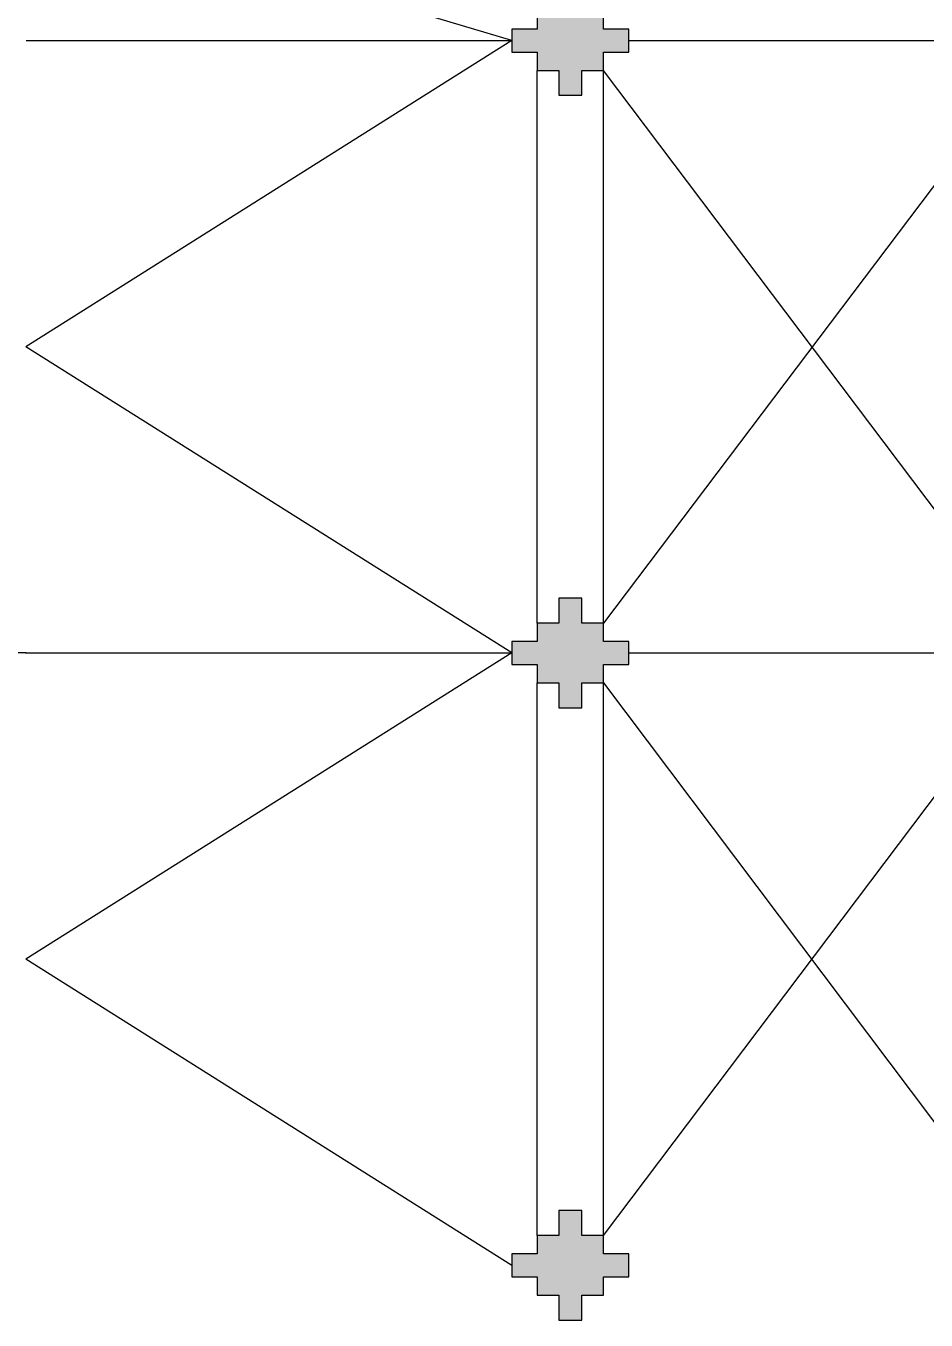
# Model space of a CAD drawing. Extents: x 309 to 370, y -277 to -28.
# Drawn here: x 339.46 to 352.65, y -277.01 to -258.07 of the extents above; entities that cross this region are included whole.
import ezdxf

# ---------------------------------------------------------------- set-up
doc = ezdxf.new("R2010")
doc.units = 0
for name, color, linetype in [('BASE_PLAN', 7, 'CONTINUOUS'), ('POCHE', 7, 'CONTINUOUS'), ('VAULT_LINES', 7, 'CONTINUOUS')]:
    doc.layers.add(name, color=color, linetype=linetype)

# ---------------------------------------------------------------- blocks, each defined once
blk = doc.blocks.new('*U69')
at = {"layer": 'POCHE', "linetype": 'CONTINUOUS', "extrusion": (0, 0, -1)}
for points in [[(-347.607, -257.852), (-347.607, -257.488), (-347.269, -259.09)], [(-347.269, -257.852), (-347.607, -257.488), (-347.269, -257.488)], [(-347.269, -259.09), (-347.607, -257.488), (-347.269, -258.726)], [(-347.269, -258.726), (-347.607, -257.488), (-347.269, -257.852)], [(-347.269, -258.726), (-347.269, -257.852), (-346.951, -258.726)], [(-346.951, -258.121), (-347.269, -257.852), (-346.951, -257.852)], [(-346.951, -258.726), (-347.269, -257.852), (-346.951, -258.457)], [(-346.951, -258.457), (-347.269, -257.852), (-346.951, -258.121)], [(-347.607, -258.726), (-347.607, -257.852), (-347.269, -259.09)], [(-347.924, -258.121), (-347.924, -257.852), (-347.607, -258.726)], [(-347.607, -258.726), (-347.924, -257.852), (-347.607, -257.852)], [(-346.951, -258.457), (-346.951, -258.121), (-346.581, -258.457)], [(-346.581, -258.457), (-346.951, -258.121), (-346.581, -258.121)], [(-347.924, -258.457), (-347.924, -258.121), (-347.607, -258.726)], [(-348.295, -258.457), (-348.295, -258.121), (-347.924, -258.457)], [(-347.924, -258.457), (-348.295, -258.121), (-347.924, -258.121)], [(-347.924, -258.726), (-347.924, -258.457), (-347.607, -258.726)], [(-347.607, -259.09), (-347.607, -258.726), (-347.269, -259.09)]]:
    blk.add_solid(points, dxfattribs=at)
blk = doc.blocks.new('*U70')
at = {"layer": 'POCHE', "linetype": 'CONTINUOUS', "extrusion": (0, 0, -1)}
for points in [[(-347.607, -266.814), (-347.607, -266.449), (-347.269, -268.051)], [(-347.269, -266.814), (-347.607, -266.449), (-347.269, -266.449)], [(-347.269, -268.051), (-347.607, -266.449), (-347.269, -267.687)], [(-347.269, -267.687), (-347.607, -266.449), (-347.269, -266.814)], [(-347.269, -267.687), (-347.269, -266.814), (-346.951, -267.687)], [(-346.951, -267.082), (-347.269, -266.814), (-346.951, -266.814)], [(-346.951, -267.687), (-347.269, -266.814), (-346.951, -267.419)], [(-346.951, -267.419), (-347.269, -266.814), (-346.951, -267.082)], [(-347.607, -267.687), (-347.607, -266.814), (-347.269, -268.051)], [(-347.924, -267.082), (-347.924, -266.814), (-347.607, -267.687)], [(-347.607, -267.687), (-347.924, -266.814), (-347.607, -266.814)], [(-346.951, -267.419), (-346.951, -267.082), (-346.581, -267.419)], [(-346.581, -267.419), (-346.951, -267.082), (-346.581, -267.082)], [(-347.924, -267.419), (-347.924, -267.082), (-347.607, -267.687)], [(-348.295, -267.419), (-348.295, -267.082), (-347.924, -267.419)], [(-347.924, -267.419), (-348.295, -267.082), (-347.924, -267.082)], [(-347.924, -267.687), (-347.924, -267.419), (-347.607, -267.687)], [(-347.607, -268.051), (-347.607, -267.687), (-347.269, -268.051)]]:
    blk.add_solid(points, dxfattribs=at)
blk = doc.blocks.new('*U71')
at = {"layer": 'POCHE', "linetype": 'CONTINUOUS', "extrusion": (0, 0, -1)}
for points in [[(-347.607, -275.775), (-347.607, -275.411), (-347.269, -277.013)], [(-347.269, -275.775), (-347.607, -275.411), (-347.269, -275.411)], [(-347.269, -277.013), (-347.607, -275.411), (-347.269, -276.648)], [(-347.269, -276.648), (-347.607, -275.411), (-347.269, -275.775)], [(-347.269, -276.648), (-347.269, -275.775), (-346.951, -276.648)], [(-346.951, -276.043), (-347.269, -275.775), (-346.951, -275.775)], [(-346.951, -276.648), (-347.269, -275.775), (-346.951, -276.38)], [(-346.951, -276.38), (-347.269, -275.775), (-346.951, -276.043)], [(-347.607, -276.648), (-347.607, -275.775), (-347.269, -277.013)], [(-347.924, -276.043), (-347.924, -275.775), (-347.607, -276.648)], [(-347.607, -276.648), (-347.924, -275.775), (-347.607, -275.775)], [(-346.951, -276.38), (-346.951, -276.043), (-346.581, -276.38)], [(-346.581, -276.38), (-346.951, -276.043), (-346.581, -276.043)], [(-347.924, -276.38), (-347.924, -276.043), (-347.607, -276.648)], [(-348.295, -276.38), (-348.295, -276.043), (-347.924, -276.38)], [(-347.924, -276.38), (-348.295, -276.043), (-347.924, -276.043)], [(-347.924, -276.648), (-347.924, -276.38), (-347.607, -276.648)], [(-347.607, -277.013), (-347.607, -276.648), (-347.269, -277.013)]]:
    blk.add_solid(points, dxfattribs=at)

msp = doc.modelspace()

# ---------------------------------------------------------------- linework, layer by layer
at = {"layer": 'BASE_PLAN'}
for p, q in [((346.951, -257.852), (346.951, -258.121)), ((347.924, -258.121), (347.924, -257.852)), ((346.951, -258.121), (346.581, -258.121)), ((346.581, -258.121), (346.581, -258.457)), ((348.295, -258.121), (347.924, -258.121)), ((348.295, -258.457), (348.295, -258.121)), ((346.581, -258.457), (346.951, -258.457)), ((346.951, -258.457), (346.951, -258.726)), ((347.924, -258.726), (347.924, -258.457)), ((347.924, -258.457), (348.295, -258.457)), ((346.951, -258.726), (347.269, -258.726)), ((347.269, -258.726), (347.269, -259.09)), ((347.607, -258.726), (347.924, -258.726)), ((347.607, -259.09), (347.607, -258.726)), ((347.269, -259.09), (347.607, -259.09)), ((347.607, -266.449), (347.269, -266.449)), ((347.269, -266.449), (347.269, -266.814)), ((347.607, -266.814), (347.607, -266.449)), ((347.269, -266.814), (346.951, -266.814)), ((346.951, -266.814), (346.951, -267.082)), ((347.924, -266.814), (347.607, -266.814)), ((347.924, -267.082), (347.924, -266.814)), ((346.951, -267.082), (346.581, -267.082)), ((346.581, -267.082), (346.581, -267.419)), ((348.295, -267.082), (347.924, -267.082)), ((348.295, -267.419), (348.295, -267.082)), ((346.581, -267.419), (346.951, -267.419)), ((346.951, -267.419), (346.951, -267.687)), ((347.924, -267.687), (347.924, -267.419)), ((347.924, -267.419), (348.295, -267.419)), ((346.951, -267.687), (347.269, -267.687)), ((347.269, -267.687), (347.269, -268.051)), ((347.607, -267.687), (347.924, -267.687)), ((347.607, -268.051), (347.607, -267.687)), ((347.269, -268.051), (347.607, -268.051)), ((347.607, -275.411), (347.269, -275.411)), ((347.269, -275.411), (347.269, -275.775)), ((347.607, -275.775), (347.607, -275.411)), ((347.269, -275.775), (346.951, -275.775)), ((346.951, -275.775), (346.951, -276.043)), ((347.924, -275.775), (347.607, -275.775)), ((347.924, -276.043), (347.924, -275.775)), ((346.951, -276.043), (346.581, -276.043)), ((346.581, -276.043), (346.581, -276.38)), ((348.295, -276.043), (347.924, -276.043)), ((348.295, -276.38), (348.295, -276.043)), ((346.581, -276.38), (346.951, -276.38)), ((346.951, -276.38), (346.951, -276.648)), ((347.924, -276.648), (347.924, -276.38)), ((347.924, -276.38), (348.295, -276.38)), ((346.951, -276.648), (347.269, -276.648)), ((347.269, -276.648), (347.269, -277.013)), ((347.607, -276.648), (347.924, -276.648)), ((347.607, -277.013), (347.607, -276.648)), ((347.269, -277.013), (347.607, -277.013))]:
    msp.add_line(p, q, dxfattribs=at)
at = {"layer": 'VAULT_LINES'}
for p, q in [((346.581, -258.289), (339.47, -256.169)), ((346.581, -258.289), (339.464, -262.77)), ((339.47, -258.289), (346.581, -258.289)), ((348.295, -258.289), (353.715, -258.289)), ((346.951, -266.814), (346.951, -258.726)), ((347.924, -266.814), (347.924, -258.726)), ((354.025, -266.814), (347.924, -258.726)), ((354.036, -258.726), (347.924, -266.814)), ((346.581, -267.25), (339.464, -262.77)), ((339.47, -267.25), (332.359, -267.25)), ((339.459, -267.25), (346.57, -267.25)), ((346.581, -267.25), (339.464, -271.731)), ((348.284, -267.25), (353.655, -267.25)), ((346.951, -275.775), (346.951, -267.687)), ((347.924, -275.775), (347.924, -267.687)), ((347.924, -267.687), (354.014, -275.775)), ((347.924, -275.775), (354.025, -267.687)), ((346.581, -276.212), (339.464, -271.731))]:
    msp.add_line(p, q, dxfattribs=at)

# ---------------------------------------------------------------- block references
at = {"layer": 'POCHE'}
for name in ['*U69', '*U70', '*U71']:
    msp.add_blockref(name, (0, 0), dxfattribs=at)

doc.saveas('drawing.dxf')
